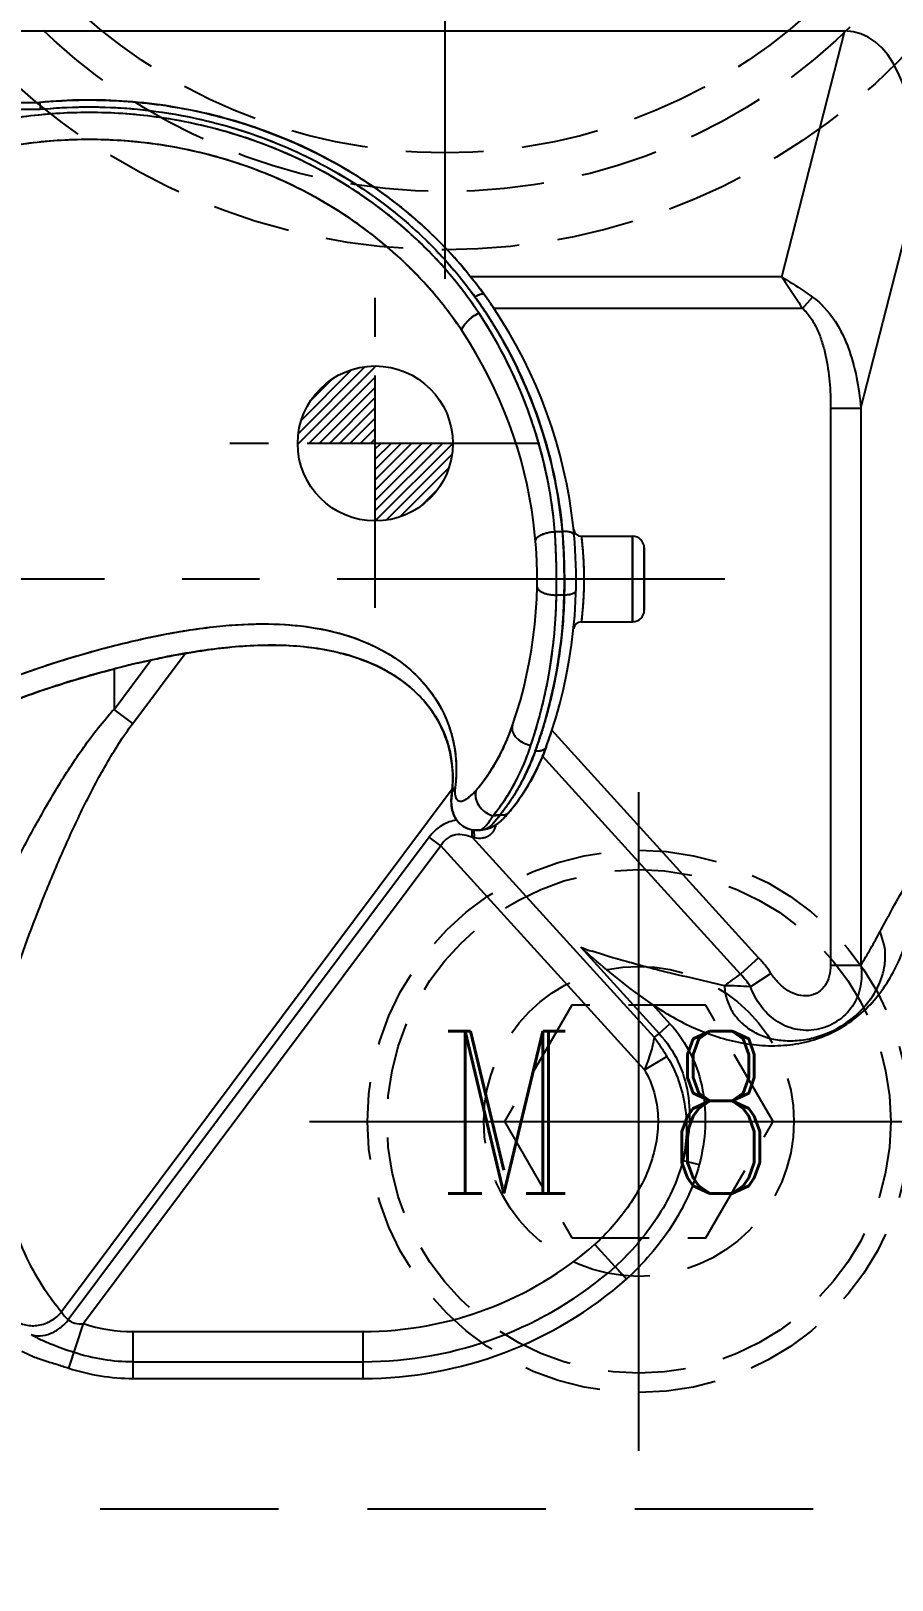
# Model space of a CAD drawing. Header units: millimetres. Extents: x 23075 to 24509, y -21593 to -20579.
# Drawn here: x 23830.47 to 23852.69, y -20982.72 to -20942.74 of the extents above; entities that cross this region are included whole.
import ezdxf

# ---------------------------------------------------------------- set-up
doc = ezdxf.new("R2010")
doc.units = ezdxf.units.MM
doc.header["$LTSCALE"] = 8
for name, pattern in [('CENTER', [2, 1.25, -0.25, 0.25, -0.25]), ('CENTER2', [1.125, 0.75, -0.125, 0.125, -0.125]), ('HIDDEN', [0.375, 0.25, -0.125])]:
    doc.linetypes.add(name, pattern=pattern)
doc.layers.get('DEFPOINTS').update_dxf_attribs({"color": 6})
for name, color, linetype in [('Cav-cor', 30, 'Continuous'), ('CL', 1, 'Continuous'), ('PIN', 5, 'Continuous'), ('PRODUCT', 1, 'Continuous'), ('SCREW', 52, 'HIDDEN'), ('SP', 3, 'Continuous'), ('WT', 4, 'Continuous')]:
    doc.layers.add(name, color=color, linetype=linetype)
doc.layers.add('dim', color=3, linetype='Continuous', lineweight=15)
doc.styles.add('ROMANC', font='RomanC.ttf', dxfattribs={"width": 0.8, "height": 7})
doc.styles.get("Standard").update_dxf_attribs({"font": 'txt.shx', "width": 0.8, "bigfont": 'chineset.shx'})
doc.dimstyles.new('ISO-25', dxfattribs={"dimtxt": 5, "dimasz": 4, "dimexe": 0.3, "dimexo": 0.3, "dimtad": 0, "dimzin": 1, "dimdsep": 46, "dimtxsty": 'Standard', "dimcen": 0, "dimclrd": 3, "dimclre": 3, "dimclrt": 3, "dimazin": 0, "dimtfac": 1, "dimtofl": 0, "dimtmove": 0, "dimatfit": 0, "dimfxl": 0, "dimarcsym": 0})

# ---------------------------------------------------------------- blocks, each defined once
blk = doc.blocks.new('*D27550')
at = {"layer": 'DEFPOINTS', "color": 0}
for p in [(23672.156, -20963.885), (23872.156, -20963.885), (23872.156, -21079.036)]:
    blk.add_point(p, dxfattribs=at)
at = {"layer": 'dim', "color": 3, "lineweight": -2}
for p, q in [((23672.156, -20964.185), (23672.156, -21079.336)), ((23872.156, -20964.185), (23872.156, -21079.336)), ((23676.156, -21079.036), (23762.865, -21079.036)), ((23868.156, -21079.036), (23781.448, -21079.036))]:
    blk.add_line(p, q, dxfattribs=at)
at = {"layer": 'dim', "color": 3}
for points in [[(23676.156, -21078.37), (23676.156, -21079.703), (23672.156, -21079.036)], [(23868.156, -21079.703), (23868.156, -21078.37), (23872.156, -21079.036)]]:
    blk.add_solid(points, dxfattribs=at)
at = {"layer": 'dim', "color": 3, "insert": (23772.156, -21079.036), "char_height": 5, "attachment_point": 5}
blk.add_mtext('200.00', dxfattribs=at)
blk = doc.blocks.new('cb_8')
at = {"linetype": 'HIDDEN'}
blk.add_circle((0, 0), 7, dxfattribs=at)
at = {"layer": 'SCREW', "linetype": 'CENTER2', "ltscale": 5}
for p, q in [((0, -8.5), (0, 8.5)), ((-8.5, 0), (8.5, 0))]:
    blk.add_line(p, q, dxfattribs=at)
at = {"layer": 'SCREW'}
blk.add_lwpolyline([(-1.732, 3), (-3.464, 0), (-1.732, -3), (1.732, -3), (3.464, 0), (1.732, 3)], close=True, dxfattribs=at)
for radius in [6.5, 4]:
    blk.add_circle((0, 0), radius, dxfattribs=at)
at = {"layer": 'dim', "style": 'ROMANC', "width": 0.8}
blk.add_text('M 8', height=4.1865, dxfattribs=at).set_placement((-5.202, -1.858))
blk = doc.blocks.new('20160826.095208')
at = {"layer": 'SP', "linetype": 'CENTER'}
for p, q in [((0, -17.25), (0, 17.25)), ((-17.25, 0), (17.25, 0))]:
    blk.add_line(p, q, dxfattribs=at)
at = {"layer": 'SP', "linetype": 'HIDDEN'}
for radius in [16.5, 15, 14]:
    blk.add_circle((0, 0), radius, dxfattribs=at)
at = {"layer": 'SP'}
for s, p in [('S', (-5.456, 1.995)), ('P', (3.888, -6.392))]:
    blk.add_text(s, height=4.111, dxfattribs=at).set_placement(p)
at = {"layer": 'SP', "color": 6, "insert": (-1.275, -8.844), "char_height": 3.2812, "attachment_point": 5}
blk.add_mtext('Ø30.00', dxfattribs=at)
blk = doc.blocks.new('*D28254')
at = {"layer": 'DEFPOINTS', "color": 0}
for p in [(23757.156, -20886.885), (23896.296, -20886.885), (23858.156, -20996.885)]:
    blk.add_point(p, dxfattribs=at)
at = {"layer": 'dim', "color": 3, "lineweight": -2}
for p, q in [((23757.456, -20886.885), (23896.596, -20886.885)), ((23896.296, -20890.885), (23896.296, -20933.593)), ((23896.296, -20992.885), (23896.296, -20950.177)), ((23858.456, -20996.885), (23896.596, -20996.885))]:
    blk.add_line(p, q, dxfattribs=at)
at = {"layer": 'dim', "color": 3}
for points in [[(23896.963, -20890.885), (23895.63, -20890.885), (23896.296, -20886.885)], [(23895.63, -20992.885), (23896.963, -20992.885), (23896.296, -20996.885)]]:
    blk.add_solid(points, dxfattribs=at)
at = {"layer": 'dim', "color": 3, "insert": (23896.296, -20941.885), "char_height": 5, "attachment_point": 5, "rotation": 90}
blk.add_mtext('110.00', dxfattribs=at)
blk = doc.blocks.new('*D28255')
at = {"layer": 'DEFPOINTS', "color": 0}
for p in [(23757.156, -20844.885), (23853.682, -20996.885), (23904.156, -20996.885)]:
    blk.add_point(p, dxfattribs=at)
at = {"layer": 'dim', "color": 3, "lineweight": -2}
for p, q in [((23757.456, -20844.885), (23904.456, -20844.885)), ((23904.156, -20848.885), (23904.156, -20911.593)), ((23904.156, -20992.885), (23904.156, -20930.177)), ((23853.982, -20996.885), (23904.456, -20996.885))]:
    blk.add_line(p, q, dxfattribs=at)
at = {"layer": 'dim', "color": 3}
for points in [[(23904.823, -20848.885), (23903.49, -20848.885), (23904.156, -20844.885)], [(23903.49, -20992.885), (23904.823, -20992.885), (23904.156, -20996.885)]]:
    blk.add_solid(points, dxfattribs=at)
at = {"layer": 'dim', "color": 3, "insert": (23904.156, -20920.885), "char_height": 5, "attachment_point": 5, "rotation": 90}
blk.add_mtext('152.00', dxfattribs=at)

msp = doc.modelspace()

# ---------------------------------------------------------------- hatches: boundary and pattern name
at = {"layer": 'PIN', "linetype": 'Continuous'}
h = msp.add_hatch(dxfattribs=at)
h.set_pattern_fill('ANSI31', color=141, scale=1.5, angle=90, style=0)
h.set_pattern_definition([(45, (23634.07446, -20967.6248), (0.13258252, -0.13258252), [])])
h.paths.add_polyline_path([(23839.356, -20953.385), (23841.356, -20953.385, -0.414214), (23839.356, -20955.385)])
h.paths.add_polyline_path([(23839.356, -20951.385), (23839.356, -20953.385), (23837.356, -20953.385, -0.414214)])

# ---------------------------------------------------------------- linework, layer by layer
at = {"layer": 'Cav-cor', "color": 241}
for p, q in [((23819.29, -20942.738), (23851.475, -20942.738)), ((23849.842, -20949.088), (23851.475, -20942.738)), ((23805.601, -20944.759), (23830.712, -20944.759)), ((23818.443, -20944.581), (23830.697, -20944.581)), ((23851.884, -20952.472), (23853.356, -20946.745)), ((23849.842, -20949.088), (23841.822, -20949.088)), ((23850.379, -20949.901), (23850.64, -20949.608)), ((23850.379, -20949.901), (23842.418, -20949.901)), ((23851.105, -20952.472), (23851.884, -20952.472)), ((23851.105, -20952.472), (23851.105, -20966.85)), ((23851.884, -20952.472), (23851.884, -20966.85)), ((23843.992, -20955.659), (23844.186, -20955.659)), ((23844.672, -20955.78), (23845.995, -20955.78)), ((23845.995, -20957.991), (23845.995, -20955.78)), ((23846.296, -20957.689), (23846.296, -20956.081)), ((23844.233, -20957.299), (23844.033, -20957.299)), ((23844.672, -20957.991), (23845.995, -20957.991)), ((23833.1, -20960.61), (23834.451, -20958.803)), ((23834.451, -20958.803), (23834.69, -20958.764)), ((23832.616, -20960.248), (23833.567, -20958.977)), ((23832.616, -20959.205), (23832.616, -20960.248)), ((23833.217, -20959.057), (23833.567, -20958.977)), ((23833.1, -20960.61), (23832.616, -20960.248)), ((23849.246, -20966.658), (23843.916, -20960.789)), ((23843.533, -20961.773), (23843.667, -20961.472)), ((23848.779, -20967.082), (23843.672, -20961.46)), ((23841.343, -20962.312), (23831.261, -20975.799)), ((23841.344, -20962.293), (23841.343, -20962.312)), ((23842.596, -20962.731), (23842.606, -20962.716)), ((23842.448, -20963.241), (23842.46, -20963.233)), ((23840.747, -20963.546), (23831.436, -20976.004)), ((23841.046, -20963.769), (23840.747, -20963.546)), ((23846.553, -20968.712), (23841.868, -20963.554)), ((23842.129, -20963.355), (23842.172, -20963.35)), ((23841.046, -20963.769), (23831.827, -20976.101)), ((23846.302, -20969.556), (23841.046, -20963.769)), ((23852.489, -20966.322), (23852.38, -20965.983)), ((23844.656, -20966.388), (23846.68, -20968.616)), ((23849.246, -20966.658), (23848.779, -20967.082)), ((23851.105, -20966.85), (23851.884, -20966.85)), ((23849.562, -20967.063), (23849.038, -20967.412)), ((23846.509, -20967.864), (23846.96, -20968.361)), ((23846.68, -20968.616), (23846.96, -20968.361)), ((23846.302, -20969.555), (23846.883, -20969.208)), ((23847.297, -20971.889), (23847.716, -20971.998)), ((23845.548, -20974.634), (23845.024, -20974.057)), ((23831.448, -20977.252), (23831.827, -20976.101)), ((23833.107, -20976.307), (23839.047, -20976.307)), ((23833.107, -20977.518), (23833.107, -20976.307)), ((23839.047, -20977.518), (23839.047, -20976.307)), ((23833.107, -20977.086), (23839.047, -20977.086)), ((23833.107, -20977.518), (23839.047, -20977.518))]:
    msp.add_line(p, q, dxfattribs=at)
for centre, radius, start, end in [((23831.977, -20956.761), 12.259, 35.2855, 35.7252), ((23831.974, -20956.764), 12.263, 33.2858, 35.2854), ((23832.392, -20956.591), 12.053, 35.5629, 36.5399), ((23833.136, -20956.05), 11.133, 35.7254, 36.5858), ((23831.975, -20956.885), 12.562, 339.849, 35.7251), ((23832.179, -20956.743), 12.314, 35.0898, 35.5654), ((23832.025, -20956.852), 12.503, 33.7718, 35.0886), ((23831.975, -20956.681), 12.06, 4.86, 33.5492), ((23831.976, -20956.762), 12.26, 5.1636, 33.2857), ((23831.975, -20956.885), 11.557, 340.9376, 33.5492), ((23822.606, -20957.021), 21.429, 359.2566, 3.6453), ((23827.281, -20956.957), 16.955, 358.8427, 4.3909), ((23844.672, -20955.579), 0.201, 185.8402, 269.9612), ((23845.995, -20956.081), 0.301, 0, 90), ((23831.013, -20957.078), 13.022, 341.6603, 359.0247), ((23831.403, -20956.999), 12.833, 341.6986, 358.6579), ((23845.995, -20957.689), 0.301, 270, 0), ((23844.672, -20958.192), 0.201, 90.0289, 174.15), ((23839.149, -20984.342), 25.971, 103.2041, 104.5687), ((23832.315, -20956.998), 12.204, 340.6893, 341.9034), ((23837.407, -20959.148), 6.457, 336.7457, 340.3081), ((23831.464, -20957.018), 12.769, 340.2951, 341.693), ((23835.883, -20958.294), 8.408, 338.5807, 339.9175), ((23834.111, -20957.636), 10.298, 339.8638, 340.0481), ((23833.44, -20957.393), 11.012, 340.0507, 340.6917), ((23837.968, -20959.387), 5.846, 331.8715, 336.7263), ((23838.018, -20959.13), 6.116, 337.4817, 337.6094), ((23838.186, -20959.199), 5.934, 337.6114, 338.596), ((23838.451, -20959.341), 5.634, 328.4762, 334.425), ((23833.954, -20961.588), 7.424, 353.3123, 353.437), ((23836.055, -20961.826), 5.31, 353.404, 354.0409), ((23837.552, -20961.981), 3.805, 354.0211, 355.0166), ((23837.914, -20962.013), 3.441, 355.3348, 355.8162), ((23842.42, -20962.392), 1.01, 174.7265, 175.8608), ((23842.533, -20962.403), 1.123, 172.947, 174.7154), ((23838.298, -20959.556), 5.475, 331.1807, 331.808), ((23838.696, -20959.915), 4.81, 320.2171, 324.1718), ((23838.843, -20959.903), 4.829, 320.5636, 322.9859), ((23838.789, -20959.862), 4.897, 322.9835, 324.0962), ((23840.7, -20961.126), 2.758, 317.7026, 319.6452), ((23840.564, -20961.008), 2.938, 319.629, 319.9584), ((23848.878, -21015.364), 52.771, 96.8627, 97.0595), ((23841.451, -20962.972), 1.048, 344.803, 345.4316), ((23841.844, -20962.314), 1.106, 304.5593, 308.4256), ((23841.762, -20962.208), 1.241, 308.3624, 308.638), ((23841.658, -20962.081), 1.404, 308.71, 312.2573), ((23841.41, -20961.807), 1.775, 312.2338, 314.8606), ((23841.053, -20961.449), 2.28, 314.8763, 317.7487), ((23841.968, -20962.732), 0.635, 259.7796, 265.0065), ((23840.12, -20972.203), 8.824, 78.1971, 78.5685), ((23841.972, -20962.688), 0.679, 265.0282, 274.96), ((23841.825, -20960.664), 2.708, 275.8674, 276.4474), ((23846.701, -20968.97), 3.439, 33.6819, 42.2472), ((23746.716, -20826.942), 173.367, 305.89563, 306.06568), ((23846.996, -20968.744), 2.438, 33.124, 42.9887), ((23876.224, -21007.889), 49.145, 126.953, 127.1384), ((23839.048, -20967.243), 9.063, 269.9948, 311.2619), ((23839.048, -20967.244), 9.842, 269.9946, 311.3344), ((23839.048, -20967.244), 10.274, 269.9948, 311.3819), ((23833.107, -20972.219), 4.088, 251.756, 270.0058), ((23833.107, -20972.219), 4.866, 251.7554, 270.0049), ((23833.107, -20972.219), 5.299, 251.7546, 270.0039)]:
    msp.add_arc(centre, radius, start, end, dxfattribs=at)
msp.add_ellipse((23849.892, -20950.114), major_axis=(1.886, 7.338), ratio=0.395965, start_param=-0.994998, end_param=0.101435, dxfattribs=at)
for points, knots in [([(23839.243, -20946.714), (23838.632, -20946.3), (23837.325, -20945.578), (23835.199, -20944.85), (23832.964, -20944.492), (23831.448, -20944.509), (23830.697, -20944.581)], [0, 0, 0, 0, 0.246546, 0.496174, 0.747773, 1, 1, 1, 1]), ([(23842.026, -20950.016), (23841.765, -20949.621), (23841.184, -20948.862), (23839.824, -20947.495), (23837.781, -20946.109), (23834.974, -20945.077), (23831.975, -20944.725), (23828.976, -20945.077), (23826.169, -20946.109), (23824.126, -20947.495), (23822.766, -20948.862), (23822.186, -20949.621), (23821.924, -20950.016)], [0, 0, 0, 0, 0.06044, 0.121587, 0.245718, 0.372196, 0.5, 0.627804, 0.754282, 0.878414, 0.93956, 1, 1, 1, 1]), ([(23830.698, -20944.58), (23830.698, -20944.58), (23830.699, -20944.582), (23830.699, -20944.584), (23830.7, -20944.588), (23830.701, -20944.596), (23830.702, -20944.61), (23830.704, -20944.63), (23830.706, -20944.657), (23830.709, -20944.7), (23830.711, -20944.735), (23830.712, -20944.759)], [0, 0, 0, 0, 0.005288, 0.018776, 0.040702, 0.071035, 0.156551, 0.273609, 0.419834, 0.592584, 1, 1, 1, 1]), ([(23830.712, -20944.759), (23831.453, -20944.687), (23832.947, -20944.67), (23835.15, -20945.025), (23837.244, -20945.749), (23838.528, -20946.467), (23839.127, -20946.878)], [0, 0, 0, 0, 0.252281, 0.503921, 0.753535, 1, 1, 1, 1]), ([(23841.607, -20950.498), (23841.357, -20950.12), (23840.801, -20949.392), (23839.497, -20948.082), (23837.539, -20946.754), (23834.849, -20945.765), (23831.975, -20945.428), (23829.101, -20945.765), (23826.411, -20946.754), (23824.453, -20948.082), (23823.15, -20949.392), (23822.594, -20950.12), (23822.343, -20950.498)], [0, 0, 0, 0, 0.06044, 0.121587, 0.245718, 0.372196, 0.5, 0.627804, 0.754282, 0.878414, 0.93956, 1, 1, 1, 1]), ([(23839.127, -20946.878), (23839.671, -20947.251), (23840.69, -20948.082), (23841.55, -20949.077), (23841.929, -20949.603)], [0, 0, 0, 0, 0.503916, 1, 1, 1, 1]), ([(23841.822, -20949.088), (23841.458, -20948.634), (23840.654, -20947.774), (23839.731, -20947.045), (23839.243, -20946.714)], [0, 0, 0, 0, 0.496623, 1, 1, 1, 1]), ([(23842.075, -20949.415), (23842.054, -20949.387), (23841.971, -20949.277), (23841.886, -20949.168), (23841.822, -20949.088)], [0, 0, 0, 0, 0.253295, 1, 1, 1, 1]), ([(23849.842, -20949.088), (23849.91, -20949.128), (23850.181, -20949.292), (23850.445, -20949.469), (23850.64, -20949.608)], [0, 0, 0, 0, 0.247222, 1, 1, 1, 1]), ([(23849.842, -20949.088), (23849.888, -20949.152), (23850.074, -20949.419), (23850.25, -20949.692), (23850.379, -20949.901)], [0, 0, 0, 0, 0.243314, 1, 1, 1, 1]), ([(23842.174, -20949.55), (23842.167, -20949.54), (23842.145, -20949.531), (23842.114, -20949.531), (23842.069, -20949.538), (23842.006, -20949.561), (23841.956, -20949.587), (23841.929, -20949.603)], [0, 0, 0, 0, 0.141452, 0.238245, 0.355727, 0.648987, 1, 1, 1, 1]), ([(23850.64, -20949.608), (23850.858, -20949.763), (23851.135, -20950.07), (23851.402, -20950.534), (23851.614, -20951.027), (23851.792, -20951.675), (23851.863, -20952.206), (23851.884, -20952.472)], [0, 0, 0, 0, 0.250078, 0.375382, 0.500546, 0.750368, 1, 1, 1, 1]), ([(23841.607, -20950.498), (23841.6, -20950.486), (23841.593, -20950.454), (23841.607, -20950.401), (23841.64, -20950.341), (23841.692, -20950.275), (23841.759, -20950.206), (23841.868, -20950.113), (23841.961, -20950.052), (23842.026, -20950.016)], [0, 0, 0, 0, 0.060587, 0.138385, 0.239922, 0.364968, 0.50964, 0.66834, 1, 1, 1, 1]), ([(23850.379, -20949.901), (23850.464, -20949.977), (23850.612, -20950.155), (23850.773, -20950.458), (23850.892, -20950.779), (23851.007, -20951.222), (23851.087, -20951.788), (23851.105, -20952.244), (23851.105, -20952.472)], [0, 0, 0, 0, 0.124876, 0.249867, 0.374906, 0.499956, 0.749945, 1, 1, 1, 1]), ([(23843.491, -20955.906), (23843.49, -20955.892), (23843.496, -20955.861), (23843.525, -20955.819), (23843.572, -20955.78), (23843.634, -20955.744), (23843.71, -20955.713), (23843.83, -20955.678), (23843.926, -20955.664), (23843.992, -20955.659)], [0, 0, 0, 0, 0.070165, 0.152598, 0.253599, 0.374607, 0.51381, 0.667711, 1, 1, 1, 1]), ([(23844.299, -20955.659), (23844.29, -20955.659), (23844.252, -20955.656), (23844.215, -20955.657), (23844.186, -20955.659)], [0, 0, 0, 0, 0.242757, 1, 1, 1, 1]), ([(23844.395, -20955.678), (23844.388, -20955.675), (23844.356, -20955.667), (23844.324, -20955.662), (23844.299, -20955.659)], [0, 0, 0, 0, 0.229786, 1, 1, 1, 1]), ([(23844.487, -20955.754), (23844.486, -20955.747), (23844.478, -20955.725), (23844.445, -20955.696), (23844.413, -20955.683), (23844.395, -20955.678)], [0, 0, 0, 0, 0.190464, 0.538567, 1, 1, 1, 1]), ([(23844.672, -20955.78), (23844.672, -20955.78), (23844.672, -20955.782), (23844.673, -20955.786), (23844.673, -20955.792), (23844.675, -20955.807), (23844.678, -20955.831), (23844.682, -20955.867), (23844.687, -20955.913), (23844.693, -20955.969), (23844.699, -20956.033), (23844.708, -20956.135), (23844.719, -20956.278), (23844.73, -20956.467), (23844.737, -20956.672), (23844.739, -20956.813), (23844.739, -20956.885)], [0, 0, 0, 0, 0.00122, 0.00486, 0.010905, 0.019342, 0.043322, 0.076537, 0.118645, 0.169221, 0.227757, 0.293691, 0.445145, 0.617797, 0.805192, 1, 1, 1, 1]), ([(23844.739, -20956.885), (23844.739, -20956.957), (23844.737, -20957.098), (23844.73, -20957.303), (23844.719, -20957.492), (23844.708, -20957.635), (23844.699, -20957.737), (23844.693, -20957.801), (23844.687, -20957.857), (23844.682, -20957.903), (23844.678, -20957.94), (23844.675, -20957.964), (23844.673, -20957.978), (23844.673, -20957.984), (23844.672, -20957.988), (23844.672, -20957.99), (23844.672, -20957.991)], [0, 0, 0, 0, 0.194834, 0.38219, 0.554852, 0.706298, 0.772229, 0.830773, 0.881347, 0.923461, 0.956675, 0.980659, 0.989099, 0.995144, 0.998782, 1, 1, 1, 1]), ([(23843.531, -20957.085), (23843.531, -20957.099), (23843.538, -20957.129), (23843.569, -20957.169), (23843.617, -20957.205), (23843.68, -20957.236), (23843.756, -20957.263), (23843.874, -20957.29), (23843.969, -20957.299), (23844.033, -20957.299)], [0, 0, 0, 0, 0.071039, 0.153904, 0.254828, 0.375398, 0.514021, 0.667436, 1, 1, 1, 1]), ([(23844.534, -20957.183), (23844.533, -20957.224), (23844.467, -20957.263), (23844.398, -20957.283), (23844.327, -20957.297), (23844.271, -20957.3), (23844.233, -20957.299)], [0, 0, 0, 0, 0.363586, 0.504498, 0.660718, 1, 1, 1, 1]), ([(23825.09, -20962.387), (23825.195, -20962.271), (23825.428, -20962.046), (23825.813, -20961.728), (23826.236, -20961.412), (23826.693, -20961.098), (23827.182, -20960.786), (23827.701, -20960.479), (23828.251, -20960.181), (23828.83, -20959.9), (23829.436, -20959.638), (23830.279, -20959.308), (23831.37, -20958.941), (23832.71, -20958.569), (23834.064, -20958.268), (23835.406, -20958.072), (23836.71, -20958.017), (23837.936, -20958.135), (23839.041, -20958.446), (23839.979, -20958.95), (23840.711, -20959.626), (23841.209, -20960.437), (23841.374, -20961.038), (23841.415, -20961.34)], [0, 0, 0, 0, 0.024834, 0.051212, 0.079108, 0.108443, 0.13912, 0.171032, 0.204072, 0.238125, 0.273057, 0.308715, 0.38158, 0.455469, 0.529106, 0.601169, 0.670316, 0.735376, 0.795635, 0.851118, 0.902659, 0.951697, 1, 1, 1, 1]), ([(23833.567, -20958.977), (23833.715, -20958.943), (23834.009, -20958.88), (23834.305, -20958.827), (23834.451, -20958.803)], [0, 0, 0, 0, 0.505221, 1, 1, 1, 1]), ([(23834.689, -20958.764), (23834.946, -20958.724), (23835.456, -20958.651), (23836.218, -20958.587), (23836.965, -20958.58), (23837.688, -20958.637), (23838.372, -20958.76), (23839.189, -20959.004), (23839.75, -20959.292), (23840.071, -20959.53)], [0, 0, 0, 0, 0.139674, 0.277108, 0.411415, 0.54158, 0.666503, 0.785088, 1, 1, 1, 1]), ([(23826.087, -20962.162), (23826.293, -20962.008), (23826.728, -20961.705), (23827.42, -20961.268), (23828.172, -20960.842), (23828.983, -20960.445), (23829.844, -20960.084), (23831.051, -20959.646), (23831.985, -20959.37), (23832.616, -20959.205)], [0, 0, 0, 0, 0.106719, 0.220332, 0.340347, 0.465862, 0.595644, 0.728544, 1, 1, 1, 1]), ([(23840.071, -20959.53), (23840.231, -20959.649), (23840.524, -20959.906), (23840.88, -20960.353), (23841.138, -20960.839), (23841.247, -20961.183), (23841.285, -20961.357)], [0, 0, 0, 0, 0.267265, 0.519144, 0.761284, 1, 1, 1, 1]), ([(23827.887, -20968.926), (23828.205, -20968.173), (23828.699, -20967.046), (23829.396, -20965.559), (23829.946, -20964.448), (23830.526, -20963.348), (23831.141, -20962.263), (23831.82, -20961.214), (23832.335, -20960.556), (23832.616, -20960.248)], [0, 0, 0, 0, 0.247331, 0.371877, 0.496869, 0.622234, 0.747907, 0.873849, 1, 1, 1, 1]), ([(23829.205, -20969.717), (23829.441, -20968.931), (23829.944, -20967.361), (23830.658, -20965.425), (23831.299, -20963.895), (23831.823, -20962.762), (23832.306, -20961.837), (23832.739, -20961.122), (23832.975, -20960.777), (23833.1, -20960.61)], [0, 0, 0, 0, 0.247658, 0.497179, 0.622474, 0.748055, 0.873899, 0.936927, 1, 1, 1, 1]), ([(23841.958, -20962.334), (23842.162, -20962.098), (23842.531, -20961.566), (23842.791, -20960.973), (23842.899, -20960.66)], [0, 0, 0, 0, 0.484022, 1, 1, 1, 1]), ([(23842.899, -20960.66), (23842.891, -20960.684), (23842.882, -20960.737), (23842.895, -20960.82), (23842.932, -20960.902), (23843.013, -20961.007), (23843.16, -20961.114), (23843.3, -20961.162), (23843.374, -20961.175)], [0, 0, 0, 0, 0.09875, 0.203112, 0.316406, 0.440089, 0.712623, 1, 1, 1, 1]), ([(23842.606, -20962.716), (23842.769, -20962.489), (23843.064, -20961.992), (23843.281, -20961.457), (23843.374, -20961.175)], [0, 0, 0, 0, 0.48505, 1, 1, 1, 1]), ([(23843.769, -20961.213), (23843.761, -20961.235), (23843.732, -20961.276), (23843.663, -20961.316), (23843.578, -20961.333), (23843.517, -20961.329), (23843.486, -20961.323)], [0, 0, 0, 0, 0.211786, 0.445506, 0.710033, 1, 1, 1, 1]), ([(23841.285, -20961.357), (23841.3, -20961.43), (23841.354, -20961.729), (23841.363, -20962.036), (23841.347, -20962.264)], [0, 0, 0, 0, 0.244328, 1, 1, 1, 1]), ([(23841.415, -20961.34), (23841.425, -20961.415), (23841.456, -20961.723), (23841.446, -20962.034), (23841.418, -20962.265)], [0, 0, 0, 0, 0.24673, 1, 1, 1, 1]), ([(23841.328, -20962.452), (23841.315, -20962.564), (23841.312, -20962.738), (23841.371, -20962.958), (23841.425, -20963.06), (23841.458, -20963.106)], [0, 0, 0, 0, 0.498118, 0.749379, 1, 1, 1, 1]), ([(23841.354, -20962.353), (23841.351, -20962.359), (23841.34, -20962.386), (23841.332, -20962.415), (23841.33, -20962.437)], [0, 0, 0, 0, 0.253322, 1, 1, 1, 1]), ([(23841.418, -20962.265), (23841.411, -20962.271), (23841.386, -20962.298), (23841.366, -20962.328), (23841.354, -20962.353)], [0, 0, 0, 0, 0.257307, 1, 1, 1, 1]), ([(23841.412, -20962.319), (23841.412, -20962.33), (23841.409, -20962.37), (23841.41, -20962.411), (23841.413, -20962.44)], [0, 0, 0, 0, 0.27296, 1, 1, 1, 1]), ([(23841.413, -20962.44), (23841.415, -20962.462), (23841.422, -20962.502), (23841.443, -20962.554), (23841.473, -20962.591), (23841.499, -20962.606), (23841.512, -20962.61)], [0, 0, 0, 0, 0.320827, 0.582482, 0.801106, 1, 1, 1, 1]), ([(23841.512, -20962.61), (23841.541, -20962.62), (23841.593, -20962.617), (23841.658, -20962.591), (23841.738, -20962.546), (23841.841, -20962.462), (23841.918, -20962.38), (23841.958, -20962.334)], [0, 0, 0, 0, 0.166834, 0.268948, 0.385775, 0.66412, 1, 1, 1, 1]), ([(23841.958, -20962.334), (23841.936, -20962.394), (23841.929, -20962.538), (23842.017, -20962.739), (23842.177, -20962.905), (23842.319, -20962.974), (23842.392, -20962.993)], [0, 0, 0, 0, 0.221108, 0.47113, 0.738418, 1, 1, 1, 1]), ([(23843.095, -20962.196), (23843.069, -20962.243), (23842.964, -20962.427), (23842.848, -20962.606), (23842.755, -20962.734)], [0, 0, 0, 0, 0.253601, 1, 1, 1, 1]), ([(23842.813, -20962.899), (23842.853, -20962.851), (23843.011, -20962.656), (23843.154, -20962.448), (23843.253, -20962.287)], [0, 0, 0, 0, 0.2459, 1, 1, 1, 1]), ([(23841.458, -20963.106), (23841.392, -20963.116), (23841.259, -20963.149), (23841, -20963.272), (23840.836, -20963.427), (23840.747, -20963.546)], [0, 0, 0, 0, 0.234685, 0.479253, 1, 1, 1, 1]), ([(23841.458, -20963.106), (23841.504, -20963.171), (23841.623, -20963.284), (23841.777, -20963.343), (23841.856, -20963.357)], [0, 0, 0, 0, 0.497598, 1, 1, 1, 1]), ([(23842.462, -20963.247), (23842.454, -20963.275), (23842.437, -20963.33), (23842.398, -20963.405), (23842.344, -20963.468), (23842.279, -20963.52), (23842.203, -20963.557), (23842.084, -20963.585), (23841.988, -20963.579), (23841.924, -20963.566)], [0, 0, 0, 0, 0.125036, 0.24499, 0.361877, 0.478506, 0.597874, 0.723311, 1, 1, 1, 1]), ([(23842.093, -20963.35), (23842.098, -20963.347), (23842.121, -20963.335), (23842.142, -20963.319), (23842.157, -20963.305)], [0, 0, 0, 0, 0.224252, 1, 1, 1, 1]), ([(23842.157, -20963.305), (23842.189, -20963.278), (23842.253, -20963.206), (23842.308, -20963.127), (23842.337, -20963.082)], [0, 0, 0, 0, 0.440736, 1, 1, 1, 1]), ([(23842.419, -20963.17), (23842.379, -20963.215), (23842.319, -20963.275), (23842.232, -20963.331), (23842.191, -20963.346), (23842.172, -20963.35)], [0, 0, 0, 0, 0.583124, 0.811169, 1, 1, 1, 1]), ([(23842.172, -20963.35), (23842.197, -20963.347), (23842.294, -20963.326), (23842.385, -20963.281), (23842.447, -20963.241)], [0, 0, 0, 0, 0.25489, 1, 1, 1, 1]), ([(23842.337, -20963.082), (23842.342, -20963.075), (23842.361, -20963.046), (23842.379, -20963.016), (23842.392, -20962.993)], [0, 0, 0, 0, 0.241034, 1, 1, 1, 1]), ([(23842.572, -20962.971), (23842.559, -20962.99), (23842.511, -20963.058), (23842.46, -20963.124), (23842.419, -20963.17)], [0, 0, 0, 0, 0.271128, 1, 1, 1, 1]), ([(23842.472, -20963.225), (23842.47, -20963.226), (23842.465, -20963.228), (23842.465, -20963.233), (23842.465, -20963.236)], [0, 0, 0, 0, 0.475183, 1, 1, 1, 1]), ([(23842.668, -20962.979), (23842.661, -20962.98), (23842.628, -20962.981), (23842.596, -20962.977), (23842.572, -20962.971)], [0, 0, 0, 0, 0.242122, 1, 1, 1, 1]), ([(23842.752, -20962.954), (23842.746, -20962.957), (23842.72, -20962.97), (23842.69, -20962.977), (23842.668, -20962.979)], [0, 0, 0, 0, 0.242667, 1, 1, 1, 1]), ([(23841.868, -20963.554), (23841.799, -20963.527), (23841.654, -20963.483), (23841.461, -20963.473), (23841.311, -20963.517), (23841.206, -20963.579), (23841.117, -20963.665), (23841.068, -20963.733), (23841.046, -20963.769)], [0, 0, 0, 0, 0.239629, 0.481023, 0.605289, 0.733561, 0.865731, 1, 1, 1, 1]), ([(23841.868, -20963.554), (23841.865, -20963.539), (23841.854, -20963.474), (23841.852, -20963.407), (23841.856, -20963.357)], [0, 0, 0, 0, 0.237529, 1, 1, 1, 1]), ([(23841.924, -20963.566), (23841.921, -20963.55), (23841.91, -20963.484), (23841.909, -20963.416), (23841.913, -20963.365)], [0, 0, 0, 0, 0.237181, 1, 1, 1, 1]), ([(23842.031, -20963.365), (23842.037, -20963.364), (23842.06, -20963.362), (23842.084, -20963.36), (23842.102, -20963.358)], [0, 0, 0, 0, 0.256886, 1, 1, 1, 1]), ([(23846.509, -20967.864), (23846.854, -20968.101), (23847.586, -20968.518), (23848.591, -20968.844), (23849.425, -20968.943), (23850.056, -20968.922), (23850.675, -20968.795), (23851.26, -20968.554), (23851.787, -20968.206), (23852.24, -20967.766), (23852.611, -20967.255), (23852.996, -20966.508), (23853.289, -20965.493), (23853.356, -20964.654), (23853.356, -20964.235)], [0, 0, 0, 0, 0.124995, 0.249887, 0.312432, 0.374964, 0.437485, 0.499996, 0.562507, 0.625026, 0.687558, 0.750102, 0.875, 1, 1, 1, 1]), ([(23852.38, -20965.983), (23852.459, -20965.835), (23852.778, -20965.248), (23853.108, -20964.668), (23853.356, -20964.235)], [0, 0, 0, 0, 0.252386, 1, 1, 1, 1]), ([(23851.884, -20966.85), (23851.971, -20966.71), (23852.14, -20966.423), (23852.301, -20966.132), (23852.38, -20965.983)], [0, 0, 0, 0, 0.494358, 1, 1, 1, 1]), ([(23846.509, -20967.864), (23846.345, -20967.753), (23845.702, -20967.293), (23845.095, -20966.785), (23844.656, -20966.388)], [0, 0, 0, 0, 0.250746, 1, 1, 1, 1]), ([(23844.656, -20966.388), (23844.681, -20966.396), (23844.719, -20966.407), (23844.768, -20966.427), (23844.805, -20966.444), (23844.842, -20966.461), (23844.891, -20966.478), (23844.929, -20966.486), (23844.953, -20966.493)], [0, 0, 0, 0, 0.24824, 0.375502, 0.505524, 0.634353, 0.758349, 1, 1, 1, 1]), ([(23848.363, -20967.384), (23848.077, -20967.315), (23847.506, -20967.182), (23846.794, -20967.014), (23846.229, -20966.868), (23845.66, -20966.711), (23845.235, -20966.587), (23844.953, -20966.493)], [0, 0, 0, 0, 0.250761, 0.498586, 0.622686, 0.747428, 1, 1, 1, 1]), ([(23848.363, -20967.384), (23848.371, -20967.504), (23848.414, -20967.741), (23848.564, -20968.069), (23848.794, -20968.35), (23849.091, -20968.571), (23849.442, -20968.724), (23849.833, -20968.804), (23850.247, -20968.807), (23850.813, -20968.711), (23851.483, -20968.412), (23852.022, -20967.918), (23852.321, -20967.444), (23852.466, -20967.072), (23852.529, -20966.693), (23852.512, -20966.442), (23852.489, -20966.322)], [0, 0, 0, 0, 0.056824, 0.112695, 0.168824, 0.226365, 0.286171, 0.348659, 0.413787, 0.481112, 0.618724, 0.754498, 0.819763, 0.882403, 0.942352, 1, 1, 1, 1]), ([(23851.884, -20966.85), (23851.898, -20966.94), (23851.912, -20967.123), (23851.884, -20967.398), (23851.804, -20967.664), (23851.63, -20967.994), (23851.289, -20968.333), (23850.841, -20968.513), (23850.465, -20968.543), (23850.187, -20968.509), (23849.923, -20968.421), (23849.604, -20968.241), (23849.276, -20967.911), (23849.104, -20967.583), (23849.038, -20967.412)], [0, 0, 0, 0, 0.061839, 0.123724, 0.185884, 0.248568, 0.375042, 0.50242, 0.565922, 0.628774, 0.690984, 0.752747, 0.87567, 1, 1, 1, 1]), ([(23851.105, -20966.85), (23851.105, -20966.944), (23851.084, -20967.132), (23850.987, -20967.352), (23850.863, -20967.494), (23850.748, -20967.578), (23850.616, -20967.631), (23850.429, -20967.658), (23850.192, -20967.615), (23849.942, -20967.479), (23849.731, -20967.29), (23849.614, -20967.141), (23849.562, -20967.063)], [0, 0, 0, 0, 0.125021, 0.249758, 0.312338, 0.374898, 0.437454, 0.500023, 0.624676, 0.749655, 0.874793, 1, 1, 1, 1]), ([(23849.038, -20967.412), (23848.925, -20967.4), (23848.7, -20967.388), (23848.475, -20967.38), (23848.363, -20967.384)], [0, 0, 0, 0, 0.502238, 1, 1, 1, 1]), ([(23846.96, -20968.361), (23847.177, -20968.6), (23847.543, -20969.141), (23847.844, -20970.071), (23847.901, -20971.045), (23847.797, -20971.686), (23847.716, -20971.998)], [0, 0, 0, 0, 0.249784, 0.499714, 0.749816, 1, 1, 1, 1]), ([(23846.553, -20968.712), (23846.547, -20968.776), (23846.518, -20968.91), (23846.46, -20969.116), (23846.386, -20969.334), (23846.331, -20969.481), (23846.302, -20969.555)], [0, 0, 0, 0, 0.2203, 0.464869, 0.727601, 1, 1, 1, 1]), ([(23846.553, -20968.712), (23846.612, -20968.791), (23846.725, -20968.955), (23846.831, -20969.123), (23846.883, -20969.208)], [0, 0, 0, 0, 0.499086, 1, 1, 1, 1]), ([(23846.68, -20968.616), (23846.876, -20968.829), (23847.204, -20969.318), (23847.458, -20970.16), (23847.486, -20971.037), (23847.377, -20971.611), (23847.297, -20971.889)], [0, 0, 0, 0, 0.249808, 0.499763, 0.749864, 1, 1, 1, 1]), ([(23846.883, -20969.208), (23847.004, -20969.405), (23847.204, -20969.827), (23847.369, -20970.505), (23847.403, -20971.202), (23847.344, -20971.663), (23847.297, -20971.889)], [0, 0, 0, 0, 0.250261, 0.500371, 0.750294, 1, 1, 1, 1]), ([(23846.302, -20969.556), (23846.41, -20969.736), (23846.577, -20970.128), (23846.673, -20970.757), (23846.628, -20971.391), (23846.412, -20972.207), (23845.9, -20973.143), (23845.331, -20973.768), (23845.025, -20974.056)], [0, 0, 0, 0, 0.12499, 0.250031, 0.375134, 0.500274, 0.749981, 1, 1, 1, 1]), ([(23829.802, -20972.084), (23829.805, -20972.517), (23829.919, -20973.321), (23830.31, -20974.363), (23830.772, -20975.164), (23831.105, -20975.607), (23831.261, -20975.799)], [0, 0, 0, 0, 0.319773, 0.591414, 0.817085, 1, 1, 1, 1]), ([(23847.297, -20971.889), (23847.228, -20972.155), (23847.039, -20972.674), (23846.634, -20973.395), (23846.132, -20974.051), (23845.748, -20974.446), (23845.548, -20974.634)], [0, 0, 0, 0, 0.249957, 0.499933, 0.749946, 1, 1, 1, 1]), ([(23847.716, -20971.998), (23847.641, -20972.284), (23847.439, -20972.843), (23847.006, -20973.619), (23846.468, -20974.326), (23846.056, -20974.751), (23845.84, -20974.953)], [0, 0, 0, 0, 0.249966, 0.499943, 0.749951, 1, 1, 1, 1]), ([(23845.548, -20974.634), (23845.566, -20974.653), (23845.663, -20974.76), (23845.76, -20974.867), (23845.839, -20974.954)], [0, 0, 0, 0, 0.183741, 1, 1, 1, 1]), ([(23830.039, -20976.003), (23830.126, -20976.067), (23830.281, -20976.136), (23830.501, -20976.162), (23830.73, -20976.146), (23831.007, -20976.044), (23831.187, -20975.89), (23831.261, -20975.799)], [0, 0, 0, 0, 0.238921, 0.362061, 0.487456, 0.742446, 1, 1, 1, 1]), ([(23830.474, -20976.381), (23830.549, -20976.409), (23830.721, -20976.431), (23830.983, -20976.368), (23831.233, -20976.223), (23831.374, -20976.083), (23831.436, -20976.004)], [0, 0, 0, 0, 0.219282, 0.461276, 0.724684, 1, 1, 1, 1]), ([(23831.261, -20975.799), (23831.28, -20975.835), (23831.334, -20975.908), (23831.398, -20975.971), (23831.436, -20976.004)], [0, 0, 0, 0, 0.447408, 1, 1, 1, 1]), ([(23831.436, -20976.004), (23831.48, -20976.047), (23831.612, -20976.11), (23831.752, -20976.11), (23831.827, -20976.101)], [0, 0, 0, 0, 0.452406, 1, 1, 1, 1]), ([(23830.474, -20976.381), (23830.559, -20976.432), (23830.737, -20976.522), (23831.107, -20976.677), (23831.392, -20976.778), (23831.583, -20976.841)], [0, 0, 0, 0, 0.247429, 0.49621, 1, 1, 1, 1]), ([(23830.238, -20976.813), (23830.332, -20976.865), (23830.528, -20976.955), (23830.832, -20977.06), (23831.141, -20977.153), (23831.346, -20977.218), (23831.448, -20977.252)], [0, 0, 0, 0, 0.249919, 0.499921, 0.749961, 1, 1, 1, 1])]:
    msp.add_open_spline(points, degree=3, knots=knots, dxfattribs=at)
at = {"layer": 'CL', "color": 6, "linetype": 'CENTER'}
msp.add_line((23848.372, -20956.885), (23787.941, -20956.885), dxfattribs=at)
at = {"layer": 'PIN', "color": 141, "linetype": 'CENTER2'}
for p, q in [((23839.356, -20957.63), (23839.356, -20949.14)), ((23843.602, -20953.385), (23835.111, -20953.385))]:
    msp.add_line(p, q, dxfattribs=at)
at = {"layer": 'PIN', "color": 141, "linetype": 'Continuous'}
msp.add_circle((23839.356, -20953.385), 2, dxfattribs=at)
at = {"layer": 'PRODUCT'}
for p, q in [((23805.601, -20944.759), (23830.712, -20944.759)), ((23805.615, -20944.58), (23830.698, -20944.58)), ((23843.992, -20955.659), (23844.186, -20955.659)), ((23844.672, -20955.78), (23845.995, -20955.78)), ((23845.995, -20955.78), (23845.995, -20957.991)), ((23846.296, -20956.081), (23846.296, -20957.689)), ((23844.233, -20957.299), (23844.033, -20957.299)), ((23844.672, -20957.991), (23845.995, -20957.991)), ((23843.769, -20961.213), (23843.768, -20961.214)), ((23841.33, -20962.436), (23841.33, -20962.437)), ((23842.803, -20962.912), (23842.803, -20962.912)), ((23842.161, -20963.352), (23842.048, -20963.364))]:
    msp.add_line(p, q, dxfattribs=at)
for centre, radius, start, end in [((23831.975, -20956.885), 12.562, 339.849, 35.7251), ((23831.975, -20956.885), 11.557, 340.9376, 33.5492), ((23844.672, -20955.579), 0.201, 185.867, 269.9981), ((23845.995, -20956.081), 0.301, 0, 90), ((23845.995, -20957.689), 0.301, 270, 0), ((23844.672, -20958.192), 0.201, 90, 174.1248)]:
    msp.add_arc(centre, radius, start, end, dxfattribs=at)
for points, start_tangent, end_tangent in [([(23830.707, -20944.579), (23832.5, -20944.529), (23834.427, -20944.746), (23836.293, -20945.241), (23838.049, -20946), (23839.651, -20947.004), (23841.059, -20948.227), (23842.105, -20949.456)], (0.995467, 0.095108), (0.592401, -0.805643)), ([(23842.026, -20950.016), (23841.072, -20948.782), (23839.874, -20947.629), (23838.506, -20946.653), (23836.997, -20945.872), (23835.383, -20945.304), (23833.698, -20944.959), (23831.978, -20944.843), (23830.257, -20944.958), (23828.57, -20945.303), (23826.952, -20945.873), (23825.442, -20946.655), (23824.075, -20947.631), (23822.877, -20948.784), (23821.924, -20950.016)], (-0.552689, 0.833387), (-0.55269, -0.833387)), ([(23830.697, -20944.584), (23830.7, -20944.591), (23830.706, -20944.653), (23830.712, -20944.759)], (0.986217, -0.165459), (0.058087, -0.998312)), ([(23830.698, -20944.58), (23830.707, -20944.579)], (0.995399, 0.095819), (0.995467, 0.095108)), ([(23830.712, -20944.759), (23832.051, -20944.698), (23833.384, -20944.774), (23834.669, -20944.979), (23835.867, -20945.295), (23836.957, -20945.695), (23837.947, -20946.164), (23838.854, -20946.695), (23839.687, -20947.286), (23840.418, -20947.904), (23841.019, -20948.498), (23841.517, -20949.066), (23841.929, -20949.603)], (0.99529, 0.096939), (0.583899, -0.811826)), ([(23841.607, -20950.498), (23840.692, -20949.314), (23839.543, -20948.21), (23838.233, -20947.275), (23836.787, -20946.527), (23835.24, -20945.982), (23833.626, -20945.651), (23831.978, -20945.54), (23830.329, -20945.651), (23828.712, -20945.982), (23827.162, -20946.527), (23825.715, -20947.276), (23824.405, -20948.212), (23823.257, -20949.316), (23822.343, -20950.498)], (-0.552671, 0.833399), (-0.552671, -0.833399)), ([(23842.174, -20949.55), (23842.124, -20949.531), (23842.037, -20949.55), (23841.929, -20949.603)], (-0.583941, 0.811796), (-0.857398, -0.514654)), ([(23841.929, -20949.603), (23841.984, -20949.68)], (0.583898, -0.811827), (0.577661, -0.816276)), ([(23841.984, -20949.68), (23842.266, -20950.097), (23842.597, -20950.639), (23842.923, -20951.241), (23843.239, -20951.919), (23843.539, -20952.686), (23843.81, -20953.557), (23844.034, -20954.544), (23844.186, -20955.659)], (0.577661, -0.816276), (0.090001, -0.995942)), ([(23842.105, -20949.456), (23842.174, -20949.55)], (0.592401, -0.805643), (0.583929, -0.811805)), ([(23841.607, -20950.498), (23841.6, -20950.429), (23841.647, -20950.333), (23841.743, -20950.223), (23841.875, -20950.112), (23842.026, -20950.016)], (-0.552659, 0.833408), (0.874952, 0.484209)), ([(23843.992, -20955.659), (23843.768, -20954.155), (23843.354, -20952.685), (23842.765, -20951.293), (23842.026, -20950.016)], (-0.084742, 0.996403), (-0.552623, 0.833432)), ([(23843.491, -20955.906), (23843.511, -20955.84), (23843.581, -20955.776), (23843.692, -20955.721), (23843.834, -20955.681), (23843.992, -20955.659)], (-0.084723, 0.996405), (0.997493, 0.070769)), ([(23844.033, -20957.299), (23844.035, -20956.899), (23844.028, -20956.48), (23844.014, -20956.06), (23843.992, -20955.659)], (0.012951, 0.999916), (-0.06361, 0.997975)), ([(23844.487, -20955.754), (23844.461, -20955.711), (23844.395, -20955.678), (23844.299, -20955.659), (23844.186, -20955.659)], (-0.090037, 0.995938), (-0.997168, -0.075201)), ([(23844.186, -20955.659), (23844.204, -20955.914), (23844.219, -20956.2), (23844.23, -20956.5), (23844.235, -20956.794), (23844.236, -20957.066), (23844.233, -20957.299)], (0.076581, -0.997063), (-0.020177, -0.999796)), ([(23844.672, -20955.78), (23844.675, -20955.808), (23844.684, -20955.886), (23844.697, -20956.009), (23844.711, -20956.173), (23844.725, -20956.38), (23844.735, -20956.625), (23844.739, -20956.885)], (0.120773, -0.99268), (0.000056, -1)), ([(23844.739, -20956.885), (23844.736, -20957.118), (23844.728, -20957.338), (23844.716, -20957.528), (23844.704, -20957.685), (23844.692, -20957.812), (23844.681, -20957.907), (23844.674, -20957.968), (23844.672, -20957.991)], (0.000033, -1), (-0.120774, -0.99268)), ([(23843.374, -20961.175), (23843.546, -20960.615), (23843.717, -20959.941), (23843.868, -20959.158), (23843.98, -20958.272), (23844.033, -20957.299)], (0.314851, 0.949141), (0.016741, 0.99986)), ([(23843.531, -20957.085), (23843.555, -20957.149), (23843.626, -20957.208), (23843.737, -20957.256), (23843.877, -20957.287), (23844.033, -20957.299)], (-0.01717, -0.999853), (0.999896, -0.014398)), ([(23844.233, -20957.299), (23844.193, -20958.057), (23844.119, -20958.728), (23844.024, -20959.321), (23843.918, -20959.841), (23843.806, -20960.294), (23843.695, -20960.688), (23843.587, -20961.029)], (-0.023264, -0.999729), (-0.314111, -0.949386)), ([(23844.534, -20957.183), (23844.51, -20957.23), (23844.445, -20957.268), (23844.347, -20957.292), (23844.233, -20957.299)], (-0.023734, -0.999718), (-0.999805, 0.019753)), ([(23825.09, -20962.387), (23825.228, -20962.243), (23825.391, -20962.088), (23825.584, -20961.919), (23825.81, -20961.735), (23826.073, -20961.535), (23826.375, -20961.318), (23826.72, -20961.084), (23827.116, -20960.83), (23827.579, -20960.553), (23828.123, -20960.253), (23828.767, -20959.934), (23829.523, -20959.606), (23830.407, -20959.271), (23831.432, -20958.935), (23832.624, -20958.603), (23833.974, -20958.302), (23835.347, -20958.101), (23836.598, -20958.044), (23837.707, -20958.132), (23838.667, -20958.354), (23839.458, -20958.682), (23840.083, -20959.081), (23840.568, -20959.528), (23840.937, -20960.014), (23841.203, -20960.535), (23841.371, -20961.088), (23841.443, -20961.668), (23841.418, -20962.265)], (0.669469, 0.74284), (-0.122626, -0.992453)), ([(23841.33, -20962.437), (23841.327, -20961.596), (23841.077, -20960.741), (23840.589, -20960.002), (23839.904, -20959.413), (23839.041, -20958.979), (23838.015, -20958.705), (23836.832, -20958.598), (23835.493, -20958.659), (23833.999, -20958.887), (23832.411, -20959.26), (23830.854, -20959.729), (23829.437, -20960.26), (23828.204, -20960.836), (23827.153, -20961.439), (23826.27, -20962.028), (23825.545, -20962.595), (23825.152, -20962.975)], (0.122407, 0.99248), (-0.662215, -0.749314)), ([(23841.958, -20962.334), (23842.163, -20962.079), (23842.368, -20961.78), (23842.566, -20961.436), (23842.748, -20961.053), (23842.899, -20960.66)], (0.654076, 0.756429), (0.326601, 0.945162)), ([(23842.899, -20960.66), (23842.89, -20960.784), (23842.944, -20960.913), (23843.052, -20961.031), (23843.202, -20961.122), (23843.374, -20961.175)], (-0.326596, -0.945164), (0.984753, -0.17396)), ([(23842.392, -20962.993), (23842.606, -20962.716), (23842.819, -20962.393), (23843.026, -20962.019), (23843.216, -20961.602), (23843.374, -20961.175)], (0.639942, 0.768423), (0.314854, 0.94914)), ([(23843.486, -20961.323), (23843.308, -20961.768), (23843.124, -20962.143), (23842.939, -20962.461), (23842.755, -20962.734)], (-0.337186, -0.941438), (-0.58644, -0.809992)), ([(23843.587, -20961.029), (23843.486, -20961.323)], (-0.314111, -0.949386), (-0.337183, -0.941439)), ([(23843.769, -20961.213), (23843.711, -20961.286), (23843.61, -20961.325), (23843.486, -20961.323)], (-0.344496, -0.938788), (-0.983925, 0.178582)), ([(23843.768, -20961.214), (23843.693, -20961.411)], (-0.344634, -0.938737), (-0.374468, -0.92724)), ([(23843.693, -20961.411), (23843.522, -20961.796), (23843.174, -20962.412), (23842.803, -20962.912)], (-0.374468, -0.92724), (-0.643665, -0.765307)), ([(23842.048, -20963.364), (23842.005, -20963.368), (23841.778, -20963.34), (23841.586, -20963.239), (23841.438, -20963.077), (23841.346, -20962.863), (23841.318, -20962.619), (23841.33, -20962.436)], (-0.993418, -0.114545), (0.123417, 0.992355)), ([(23841.418, -20962.265), (23841.345, -20962.374), (23841.33, -20962.436)], (-0.709577, -0.704628), (-0.124599, -0.992207)), ([(23841.418, -20962.265), (23841.413, -20962.44), (23841.448, -20962.557), (23841.512, -20962.61), (23841.589, -20962.614), (23841.669, -20962.584), (23841.747, -20962.535), (23841.822, -20962.475), (23841.892, -20962.407), (23841.958, -20962.334)], (-0.122461, -0.992473), (0.654078, 0.756427)), ([(23841.958, -20962.334), (23841.939, -20962.485), (23841.982, -20962.648), (23842.082, -20962.801), (23842.226, -20962.921), (23842.392, -20962.993)], (-0.347213, -0.937786), (0.969114, -0.246615)), ([(23842.689, -20962.824), (23842.572, -20962.971)], (-0.604786, -0.796388), (-0.635271, -0.772289)), ([(23842.803, -20962.912), (23842.776, -20962.938), (23842.684, -20962.977), (23842.572, -20962.971)], (-0.642068, -0.766648), (-0.970179, 0.242389)), ([(23842.803, -20962.912), (23842.668, -20963.06)], (-0.643358, -0.765565), (-0.709225, -0.704983)), ([(23842.755, -20962.734), (23842.689, -20962.824)], (-0.58644, -0.809992), (-0.604786, -0.796388)), ([(23842.048, -20963.364), (23842.062, -20963.362), (23842.131, -20963.326), (23842.135, -20963.323)], (0.99768, 0.068085), (0.787106, 0.616818)), ([(23842.135, -20963.323), (23842.201, -20963.262), (23842.268, -20963.182)], (0.787106, 0.616818), (0.602076, 0.798439)), ([(23842.572, -20962.971), (23842.406, -20963.185), (23842.261, -20963.312), (23842.161, -20963.352)], (-0.563585, -0.826058), (-0.997157, -0.075352)), ([(23842.539, -20963.175), (23842.446, -20963.242), (23842.248, -20963.334), (23842.161, -20963.351)], (-0.782717, -0.622377), (-0.993562, -0.11329)), ([(23842.268, -20963.182), (23842.331, -20963.091), (23842.392, -20962.993)], (0.602076, 0.798439), (0.50793, 0.861398)), ([(23842.392, -20962.993), (23842.482, -20962.982), (23842.572, -20962.971)], (0.992421, 0.122883), (0.992837, 0.119473)), ([(23842.668, -20963.06), (23842.644, -20963.084), (23842.539, -20963.175)], (-0.709225, -0.704983), (-0.782717, -0.622377))]:
    msp.add_spline(points, degree=3, dxfattribs=dict(at, start_tangent=start_tangent, end_tangent=end_tangent))
at = {"layer": 'WT', "color": 125, "linetype": 'HIDDEN', "ltscale": 2.3}
msp.add_line((23770.156, -20980.885), (23856.156, -20980.885), dxfattribs=at)

# ---------------------------------------------------------------- block references
at = {"layer": 'SCREW'}
msp.add_blockref('cb_8', (23846.156, -20970.885), dxfattribs=at)
at = {"layer": 'SP'}
msp.add_blockref('20160826.095208', (23841.156, -20931.885), dxfattribs=at)

# ---------------------------------------------------------------- dimensions: what is measured, and where the dimension line sits
at = {"layer": 'dim'}
for base, p1, p2, picture, middle in [((23904.156, -20996.885), (23757.156, -20844.885), (23853.682, -20996.885), '*D28255', (23904.156, -20920.885)), ((23896.296, -20886.885), (23858.156, -20996.885), (23757.156, -20886.885), '*D28254', (23896.296, -20941.885))]:
    dim = msp.add_linear_dim(base=base, p1=p1, p2=p2, angle=90, dimstyle='ISO-25', dxfattribs=at)
    dim.commit()
    dim.dimension.update_dxf_attribs({"geometry": picture, "text_midpoint": middle})
dim = msp.add_linear_dim(base=(23872.156, -21079.036), p1=(23672.156, -20963.885), p2=(23872.156, -20963.885), dimstyle='ISO-25', dxfattribs=at)
dim.commit()
dim.dimension.update_dxf_attribs({"geometry": '*D27550', "text_midpoint": (23772.156, -21079.036)})

doc.saveas('drawing.dxf')
